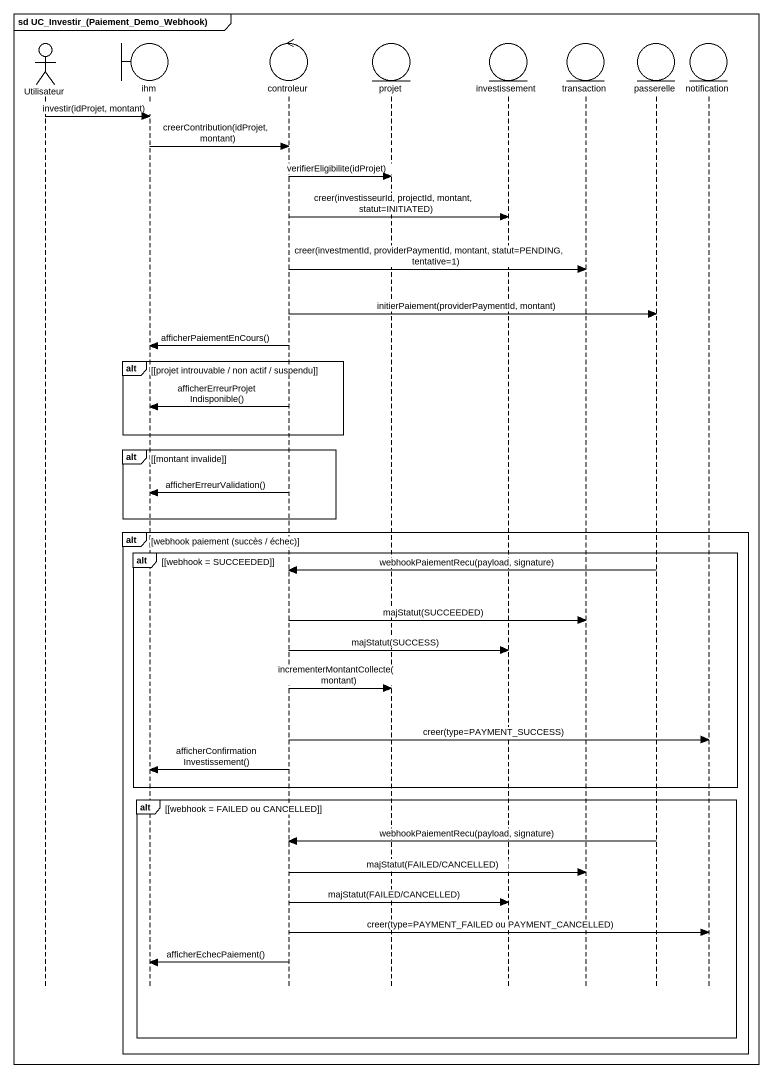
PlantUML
@startuml
mainframe sd UC_Investir_(Paiement_Demo_Webhook)
hide footbox
actor Utilisateur
boundary ihm
control controleur
entity projet
entity investissement
entity transaction
entity passerelle
entity notification

Utilisateur -> ihm : investir(idProjet, montant)
ihm -> controleur : creerContribution(idProjet, montant)
controleur -> projet : verifierEligibilite(idProjet)
controleur -> investissement : creer(investisseurId, projectId, montant, statut=INITIATED)
controleur -> transaction : creer(investmentId, providerPaymentId, montant, statut=PENDING, tentative=1)
controleur -> passerelle : initierPaiement(providerPaymentId, montant)
controleur -> ihm : afficherPaiementEnCours()
alt [projet introuvable / non actif / suspendu]
  controleur -> ihm : afficherErreurProjetIndisponible()
end
alt [montant invalide]
  controleur -> ihm : afficherErreurValidation()
end
alt webhook paiement (succès / échec)
  alt [webhook = SUCCEEDED]
    passerelle -> controleur : webhookPaiementRecu(payload, signature)
    controleur -> transaction : majStatut(SUCCEEDED)
    controleur -> investissement : majStatut(SUCCESS)
    controleur -> projet : incrementerMontantCollecte(montant)
    controleur -> notification : creer(type=PAYMENT_SUCCESS)
    controleur -> ihm : afficherConfirmationInvestissement()
  end
  alt [webhook = FAILED ou CANCELLED]
    passerelle -> controleur : webhookPaiementRecu(payload, signature)
    controleur -> transaction : majStatut(FAILED/CANCELLED)
    controleur -> investissement : majStatut(FAILED/CANCELLED)
    controleur -> notification : creer(type=PAYMENT_FAILED ou PAYMENT_CANCELLED)
    controleur -> ihm : afficherEchecPaiement()
  end
end
@enduml
